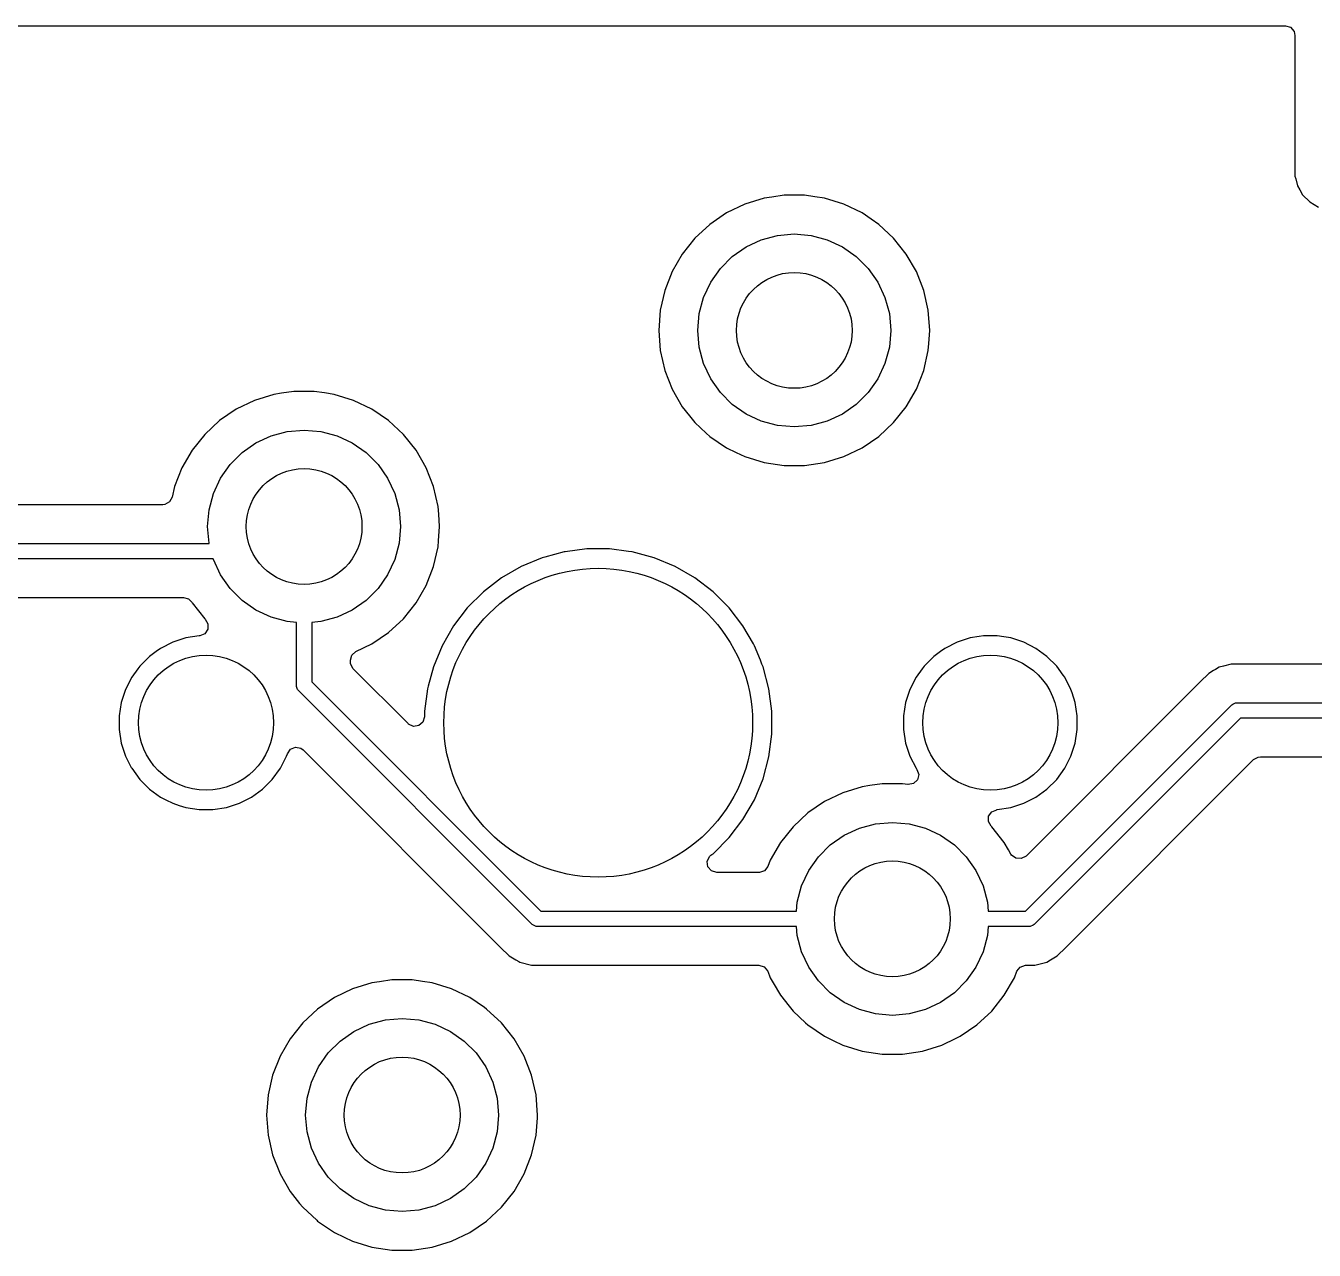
# Model space of a CAD drawing. Extents: x 98 to 223, y -135 to -41.
# Drawn here: x 156.73 to 173.42, y -61.92 to -46.06 of the extents above; entities that cross this region are included whole.
import ezdxf

# ---------------------------------------------------------------- set-up
doc = ezdxf.new("R2010")
doc.units = 0
doc.layers.add('BLACK', color=7, linetype='CONTINUOUS')

msp = doc.modelspace()

# ---------------------------------------------------------------- linework, layer by layer
at = {"layer": 'BLACK', "linetype": 'CONTINUOUS'}
for p, q in [((154.688392, -46.06175), (173.048, -46.06175)), ((173.048, -46.06175), (173.115039, -46.081435)), ((173.115039, -46.081435), (173.160794, -46.134239)), ((173.160794, -46.134239), (173.172, -46.18575)), ((173.172, -46.18575), (173.172, -48.008392)), ((173.172, -48.008392), (173.181911, -48.04538)), ((173.181911, -48.04538), (173.206108, -48.135687)), ((173.206108, -48.135687), (173.236376, -48.188111)), ((173.236376, -48.188111), (173.272, -48.249814)), ((166.046173, -48.372188), (165.809803, -48.486017)), ((166.296876, -48.294856), (166.046173, -48.372188)), ((166.296882, -48.294855), (166.296876, -48.294856)), ((166.296885, -48.294854), (166.296882, -48.294855)), ((166.394747, -48.280103), (166.296885, -48.294854)), ((166.556312, -48.25575), (166.394747, -48.280103)), ((166.556318, -48.25575), (166.556312, -48.25575)), ((166.818682, -48.25575), (166.556318, -48.25575)), ((166.818687, -48.25575), (166.818682, -48.25575)), ((166.953323, -48.276044), (166.818687, -48.25575)), ((167.078115, -48.294854), (166.953323, -48.276044)), ((167.078119, -48.294855), (167.078115, -48.294854)), ((167.078123, -48.294856), (167.078119, -48.294855)), ((167.328827, -48.372188), (167.078123, -48.294856)), ((167.565196, -48.486017), (167.328825, -48.372188)), ((167.328825, -48.372188), (167.328827, -48.372188)), ((173.272, -48.249814), (173.365186, -48.343)), ((173.365186, -48.343), (173.479314, -48.408892)), ((165.809802, -48.486018), (165.59302, -48.633817)), ((165.809803, -48.486017), (165.809802, -48.486018)), ((167.565197, -48.486018), (167.565196, -48.486017)), ((167.5652, -48.48602), (167.565197, -48.486018)), ((167.565204, -48.486022), (167.5652, -48.48602)), ((167.683988, -48.567008), (167.565204, -48.486022)), ((167.781979, -48.633817), (167.683988, -48.567008)), ((165.59302, -48.633817), (165.400698, -48.812264)), ((167.974301, -48.812264), (167.781979, -48.633817)), ((165.400698, -48.812264), (165.237114, -49.017393)), ((166.0625, -48.923718), (166.259975, -48.831634)), ((166.259975, -48.831634), (166.47044, -48.77524)), ((166.47044, -48.77524), (166.6875, -48.75625)), ((166.6875, -48.75625), (166.90456, -48.77524)), ((166.90456, -48.77524), (167.115025, -48.831634)), ((167.115025, -48.831634), (167.3125, -48.923718)), ((167.974304, -48.812268), (167.974301, -48.812264)), ((167.974305, -48.812269), (167.974304, -48.812268)), ((168.137886, -49.017393), (167.974305, -48.812269)), ((165.237114, -49.017393), (165.105932, -49.244606)), ((165.729944, -49.202765), (165.884015, -49.048694)), ((165.884015, -49.048694), (166.0625, -48.923718)), ((167.3125, -48.923718), (167.490985, -49.048694)), ((167.490985, -49.048694), (167.645056, -49.202765)), ((168.269068, -49.244607), (168.137886, -49.017393)), ((165.604968, -49.38125), (165.729944, -49.202765)), ((167.645056, -49.202765), (167.770032, -49.38125)), ((165.105932, -49.244606), (165.010082, -49.488828)), ((165.512884, -49.578725), (165.604968, -49.38125)), ((167.770032, -49.38125), (167.862116, -49.578725)), ((168.36492, -49.488834), (168.269068, -49.244607)), ((165.010076, -49.488847), (164.951697, -49.744624)), ((165.010082, -49.488828), (165.010076, -49.488847)), ((168.423302, -49.74462), (168.36492, -49.488834)), ((165.45649, -49.78919), (165.512884, -49.578725)), ((167.862116, -49.578725), (167.91851, -49.78919)), ((164.951696, -49.744629), (164.932092, -50.006245)), ((164.951697, -49.744624), (164.951696, -49.744629)), ((165.4375, -50.00625), (165.45649, -49.78919)), ((167.91851, -49.78919), (167.9375, -50.00625)), ((168.423302, -49.744624), (168.423302, -49.74462)), ((168.423303, -49.744629), (168.423302, -49.744624)), ((168.442908, -50.006245), (168.423303, -49.744629)), ((164.932092, -50.006245), (164.932092, -50.006254)), ((164.932092, -50.006254), (164.951696, -50.26787)), ((165.45649, -50.22331), (165.4375, -50.00625)), ((167.9375, -50.00625), (167.91851, -50.22331)), ((168.43017, -50.176236), (168.442908, -50.006254)), ((168.442908, -50.006254), (168.442908, -50.006245)), ((165.512884, -50.433775), (165.45649, -50.22331)), ((167.91851, -50.22331), (167.862116, -50.433775)), ((168.423302, -50.26788), (168.43017, -50.176236)), ((164.951696, -50.26787), (164.951697, -50.267875)), ((164.951697, -50.267875), (165.010076, -50.523652)), ((168.36492, -50.523666), (168.423302, -50.26788)), ((165.010076, -50.523652), (165.010078, -50.523661)), ((165.010078, -50.523661), (165.01008, -50.523666)), ((165.01008, -50.523666), (165.105932, -50.767893)), ((165.604968, -50.63125), (165.512884, -50.433775)), ((167.862116, -50.433775), (167.770032, -50.63125)), ((168.269068, -50.767893), (168.36492, -50.523666)), ((165.729944, -50.809735), (165.604968, -50.63125)), ((167.770032, -50.63125), (167.645056, -50.809735)), ((159.946876, -50.834856), (159.696173, -50.912188)), ((159.946882, -50.834855), (159.946876, -50.834856)), ((159.946885, -50.834854), (159.946882, -50.834855)), ((160.044747, -50.820103), (159.946885, -50.834854)), ((160.206312, -50.79575), (160.044747, -50.820103)), ((160.206318, -50.79575), (160.206312, -50.79575)), ((160.468682, -50.79575), (160.206318, -50.79575)), ((160.468687, -50.79575), (160.468682, -50.79575)), ((160.603323, -50.816044), (160.468687, -50.79575)), ((160.728115, -50.834854), (160.603323, -50.816044)), ((160.728119, -50.834855), (160.728115, -50.834854)), ((160.728123, -50.834856), (160.728119, -50.834855)), ((160.978827, -50.912188), (160.728123, -50.834856)), ((165.105932, -50.767893), (165.237114, -50.995107)), ((165.884015, -50.963806), (165.729944, -50.809735)), ((167.645056, -50.809735), (167.490985, -50.963806)), ((168.137886, -50.995107), (168.269068, -50.767893)), ((159.459802, -51.026018), (159.24302, -51.173817)), ((159.459803, -51.026017), (159.459802, -51.026018)), ((159.696173, -50.912188), (159.459803, -51.026017)), ((161.215196, -51.026017), (160.978825, -50.912188)), ((160.978825, -50.912188), (160.978827, -50.912188)), ((161.215197, -51.026018), (161.215196, -51.026017)), ((161.2152, -51.02602), (161.215197, -51.026018)), ((161.215204, -51.026022), (161.2152, -51.02602)), ((161.431979, -51.173817), (161.215204, -51.026022)), ((165.237114, -50.995107), (165.329158, -51.110526)), ((166.0625, -51.088782), (165.884015, -50.963806)), ((167.490985, -50.963806), (167.3125, -51.088782)), ((167.974305, -51.200231), (168.137886, -50.995107)), ((159.24302, -51.173817), (159.050698, -51.352264)), ((161.624301, -51.352264), (161.431979, -51.173817)), ((165.329158, -51.110526), (165.400698, -51.200235)), ((165.400698, -51.200235), (165.54675, -51.33575)), ((166.259975, -51.180866), (166.0625, -51.088782)), ((166.47044, -51.23726), (166.259975, -51.180866)), ((166.6875, -51.25625), (166.47044, -51.23726)), ((166.90456, -51.23726), (166.6875, -51.25625)), ((167.115025, -51.180866), (166.90456, -51.23726)), ((167.3125, -51.088782), (167.115025, -51.180866)), ((167.781979, -51.378683), (167.974305, -51.200231)), ((159.050698, -51.352264), (158.887114, -51.557393)), ((159.7125, -51.463718), (159.909975, -51.371634)), ((159.909975, -51.371634), (160.12044, -51.31524)), ((160.12044, -51.31524), (160.3375, -51.29625)), ((160.3375, -51.29625), (160.55456, -51.31524)), ((160.55456, -51.31524), (160.765025, -51.371634)), ((160.765025, -51.371634), (160.9625, -51.463718)), ((161.624304, -51.352268), (161.624301, -51.352264)), ((161.624305, -51.352269), (161.624304, -51.352268)), ((161.787886, -51.557393), (161.624305, -51.352269)), ((165.54675, -51.33575), (165.593021, -51.378683)), ((165.593021, -51.378683), (165.809796, -51.526478)), ((167.565204, -51.526478), (167.781979, -51.378683)), ((158.887114, -51.557393), (158.755932, -51.784606)), ((159.534015, -51.588694), (159.7125, -51.463718)), ((160.9625, -51.463718), (161.140985, -51.588694)), ((161.919068, -51.784607), (161.787886, -51.557393)), ((165.809796, -51.526478), (165.809801, -51.52648)), ((165.809801, -51.52648), (165.809802, -51.526481)), ((165.809802, -51.526481), (165.809803, -51.526482)), ((165.809803, -51.526482), (165.935343, -51.586938)), ((167.328823, -51.640313), (167.565204, -51.526478)), ((159.379944, -51.742765), (159.534015, -51.588694)), ((161.140985, -51.588694), (161.295056, -51.742765)), ((165.935343, -51.586938), (166.046173, -51.640311)), ((166.046173, -51.640311), (166.046174, -51.640311)), ((166.046174, -51.640311), (166.046177, -51.640313)), ((166.046177, -51.640313), (166.296885, -51.717646)), ((166.296885, -51.717646), (166.556318, -51.75675)), ((166.818682, -51.75675), (167.078115, -51.717646)), ((167.078115, -51.717646), (167.328823, -51.640313)), ((158.755932, -51.784606), (158.660082, -52.028828)), ((159.254968, -51.92125), (159.379944, -51.742765)), ((161.295056, -51.742765), (161.420032, -51.92125)), ((162.01492, -52.028834), (161.919068, -51.784607)), ((166.556318, -51.75675), (166.818682, -51.75675)), ((158.660077, -52.028845), (158.62858, -52.166843)), ((158.660082, -52.028828), (158.660077, -52.028845)), ((159.162884, -52.118725), (159.254968, -51.92125)), ((161.420032, -51.92125), (161.512116, -52.118725)), ((162.073302, -52.28462), (162.01492, -52.028834)), ((158.594471, -52.227821), (158.53281, -52.260679)), ((158.62858, -52.166843), (158.594471, -52.227821)), ((159.10649, -52.32919), (159.162884, -52.118725)), ((161.512116, -52.118725), (161.56851, -52.32919)), ((158.507689, -52.26325), (150.636853, -52.26325)), ((158.53281, -52.260679), (158.507689, -52.26325)), ((159.0875, -52.54625), (159.10649, -52.32919)), ((161.56851, -52.32919), (161.5875, -52.54625)), ((162.073302, -52.284624), (162.073302, -52.28462)), ((162.073303, -52.284629), (162.073302, -52.284624)), ((162.081012, -52.387495), (162.073303, -52.284629)), ((162.092908, -52.546245), (162.081012, -52.387495)), ((159.10649, -52.76331), (159.0875, -52.54625)), ((161.5875, -52.54625), (161.56851, -52.76331)), ((162.07897, -52.732243), (162.092908, -52.546254)), ((162.092908, -52.546254), (162.092908, -52.546245)), ((162.073302, -52.80788), (162.07897, -52.732243)), ((150.148751, -52.76375), (159.106608, -52.76375)), ((159.106608, -52.76375), (159.10649, -52.76331)), ((161.56851, -52.76331), (161.512116, -52.973775)), ((162.01492, -53.063666), (162.073302, -52.80788)), ((163.707507, -52.874257), (163.457484, -52.94125)), ((163.721585, -52.872403), (163.707507, -52.874257)), ((163.999986, -52.83575), (163.721585, -52.872403)), ((163.999994, -52.83575), (163.999986, -52.83575)), ((164.295006, -52.83575), (163.999994, -52.83575)), ((164.295013, -52.83575), (164.295006, -52.83575)), ((164.538334, -52.867785), (164.295013, -52.83575)), ((164.587493, -52.874257), (164.538334, -52.867785)), ((164.872452, -52.950611), (164.587493, -52.874257)), ((159.160198, -52.96375), (150.148751, -52.96375)), ((159.162884, -52.973775), (159.160198, -52.96375)), ((159.254968, -53.17125), (159.162884, -52.973775)), ((161.512116, -52.973775), (161.420032, -53.17125)), ((161.919068, -53.307893), (162.01492, -53.063666)), ((163.149989, -53.063508), (162.894506, -53.211011)), ((163.149999, -53.063504), (163.149989, -53.063508)), ((163.422538, -52.950614), (163.149999, -53.063504)), ((163.422548, -52.950611), (163.422538, -52.950614)), ((163.457484, -52.94125), (163.422548, -52.950611)), ((164.872454, -52.950612), (164.872452, -52.950611)), ((164.872461, -52.950614), (164.872454, -52.950612)), ((165.145, -53.063504), (164.872461, -52.950614)), ((165.14501, -53.063508), (165.145, -53.063504)), ((165.400493, -53.211011), (165.14501, -53.063508)), ((159.379944, -53.349735), (159.254968, -53.17125)), ((161.420032, -53.17125), (161.295056, -53.349735)), ((162.894506, -53.211011), (162.660459, -53.390602)), ((165.63454, -53.390602), (165.400493, -53.211011)), ((159.534015, -53.503806), (159.379944, -53.349735)), ((161.295056, -53.349735), (161.140985, -53.503806)), ((161.787886, -53.535107), (161.919068, -53.307893)), ((162.660452, -53.390608), (162.451858, -53.599202)), ((162.660459, -53.390602), (162.660452, -53.390608)), ((165.634547, -53.390608), (165.63454, -53.390602)), ((165.843141, -53.599202), (165.634547, -53.390608)), ((150.636853, -53.46425), (158.774614, -53.46425)), ((158.774614, -53.46425), (158.841653, -53.483935)), ((158.841653, -53.483935), (158.881999, -53.526248)), ((158.881999, -53.526248), (158.887114, -53.535107)), ((158.887114, -53.535107), (158.887116, -53.53511)), ((158.887116, -53.53511), (158.887117, -53.535111)), ((158.887117, -53.535111), (159.050697, -53.740234)), ((159.7125, -53.628782), (159.534015, -53.503806)), ((161.140985, -53.503806), (160.9625, -53.628782)), ((161.624305, -53.740231), (161.787886, -53.535107)), ((159.050697, -53.740234), (159.056877, -53.745967)), ((159.909975, -53.720866), (159.7125, -53.628782)), ((160.12044, -53.77726), (159.909975, -53.720866)), ((160.765025, -53.720866), (160.55456, -53.77726)), ((160.9625, -53.628782), (160.765025, -53.720866)), ((161.431979, -53.918683), (161.624305, -53.740231)), ((162.451852, -53.599209), (162.272261, -53.833256)), ((162.451858, -53.599202), (162.451852, -53.599209)), ((165.843147, -53.599209), (165.843141, -53.599202)), ((166.022738, -53.833256), (165.843147, -53.599209)), ((159.09026, -53.875824), (159.050511, -53.933285)), ((159.056877, -53.745967), (159.092633, -53.805994)), ((159.092633, -53.805994), (159.09026, -53.875824)), ((160.2375, -53.787501), (160.12044, -53.77726)), ((160.2375, -54.599652), (160.2375, -53.787501)), ((160.55456, -53.77726), (160.4375, -53.787501)), ((160.4375, -53.787501), (160.4375, -54.55823)), ((162.272261, -53.833256), (162.124758, -54.088739)), ((166.157388, -54.066478), (166.022738, -53.833256)), ((158.635457, -54.043207), (158.477609, -54.123636)), ((158.63546, -54.043206), (158.635457, -54.043207)), ((158.803943, -53.988464), (158.63546, -54.043206)), ((158.978928, -53.960748), (158.803943, -53.988464)), ((158.982288, -53.960484), (158.978928, -53.960748)), ((158.986006, -53.960134), (158.982288, -53.960484)), ((159.050511, -53.933285), (158.986006, -53.960134)), ((161.008198, -54.166166), (161.215204, -54.066478)), ((161.215204, -54.066478), (161.431979, -53.918683)), ((166.170243, -54.088743), (166.157388, -54.066478)), ((168.795457, -54.043207), (168.637609, -54.123636)), ((168.79546, -54.043206), (168.795457, -54.043207)), ((168.963943, -53.988464), (168.79546, -54.043206)), ((169.080595, -53.969988), (168.963943, -53.988464)), ((169.138921, -53.96075), (169.080595, -53.969988)), ((169.316079, -53.96075), (169.138921, -53.96075)), ((169.403567, -53.974607), (169.316079, -53.96075)), ((169.491056, -53.988464), (169.403567, -53.974607)), ((169.659539, -54.043206), (169.491056, -53.988464)), ((169.659542, -54.043207), (169.659539, -54.043206)), ((169.81739, -54.123636), (169.659542, -54.043207)), ((158.334283, -54.227769), (158.209019, -54.353033)), ((158.334284, -54.227769), (158.334283, -54.227769)), ((158.334286, -54.227767), (158.334284, -54.227769)), ((158.419507, -54.16585), (158.334286, -54.227767)), ((158.477609, -54.123636), (158.419507, -54.16585)), ((160.938, -54.277886), (160.957685, -54.210847)), ((160.957685, -54.210847), (161.008198, -54.166166)), ((162.124754, -54.088749), (162.011864, -54.361288)), ((162.124758, -54.088739), (162.124754, -54.088749)), ((166.248589, -54.277886), (166.170243, -54.088743)), ((168.494283, -54.227769), (168.369019, -54.353033)), ((168.494284, -54.227769), (168.494283, -54.227769)), ((168.494286, -54.227767), (168.494284, -54.227769)), ((168.579507, -54.16585), (168.494286, -54.227767)), ((168.637609, -54.123636), (168.579507, -54.16585)), ((169.960714, -54.227767), (169.81739, -54.123636)), ((170.085983, -54.353036), (169.960714, -54.227767)), ((158.184169, -54.387236), (158.104886, -54.496359)), ((158.209017, -54.353036), (158.184169, -54.387236)), ((158.209019, -54.353034), (158.209017, -54.353036)), ((158.209019, -54.353033), (158.209019, -54.353034)), ((160.938, -54.299555), (160.938, -54.277886)), ((160.940834, -54.325913), (160.938, -54.299555)), ((160.974319, -54.387236), (160.940834, -54.325913)), ((161.685319, -55.098236), (160.974319, -54.387236)), ((162.011861, -54.361298), (161.944084, -54.614249)), ((162.011864, -54.361288), (162.011861, -54.361298)), ((166.268856, -54.326817), (166.248589, -54.277886)), ((166.283139, -54.361298), (166.268856, -54.326817)), ((166.359493, -54.646257), (166.283139, -54.361298)), ((168.344169, -54.387236), (168.264886, -54.496359)), ((168.369017, -54.353036), (168.344169, -54.387236)), ((168.369019, -54.353034), (168.369017, -54.353036)), ((168.369019, -54.353033), (168.369019, -54.353034)), ((170.170354, -54.469163), (170.085983, -54.353036)), ((172.142111, -54.39686), (172.119184, -54.410097)), ((172.142112, -54.396859), (172.142111, -54.39686)), ((172.192225, -54.367925), (172.142112, -54.396859)), ((172.192226, -54.367924), (172.192225, -54.367925)), ((172.247797, -54.353034), (172.192226, -54.367924)), ((172.344959, -54.326999), (172.247797, -54.353034)), ((172.503073, -54.326999), (172.344959, -54.326999)), ((172.510669, -54.326999), (172.503073, -54.326999)), ((172.510685, -54.327), (172.510669, -54.326999)), ((177.658147, -54.327), (172.510685, -54.327)), ((158.104886, -54.496359), (158.024457, -54.654207)), ((160.4375, -54.55823), (163.40552, -57.52625)), ((168.264886, -54.496359), (168.184457, -54.654207)), ((171.943494, -54.558786), (169.689428, -56.812851)), ((170.190113, -54.496359), (170.170354, -54.469163)), ((170.270542, -54.654207), (170.190113, -54.496359)), ((172.055298, -54.446981), (171.943494, -54.558786)), ((172.055301, -54.446979), (172.055298, -54.446981)), ((172.119184, -54.410097), (172.055301, -54.446979)), ((158.024456, -54.65421), (157.969714, -54.822693)), ((158.024457, -54.654207), (158.024456, -54.65421)), ((160.239421, -54.619161), (160.2375, -54.599652)), ((160.254353, -54.655209), (160.239421, -54.619161)), ((160.266789, -54.670363), (160.254353, -54.655209)), ((163.293387, -57.696961), (160.266789, -54.670363)), ((161.935506, -54.646265), (161.897, -54.938736)), ((161.935508, -54.646254), (161.935506, -54.646265)), ((161.944084, -54.614249), (161.935508, -54.646254)), ((166.398, -54.938744), (166.359493, -54.646257)), ((168.184456, -54.65421), (168.129714, -54.822693)), ((168.184457, -54.654207), (168.184456, -54.65421)), ((170.270543, -54.65421), (170.270542, -54.654207)), ((170.28458, -54.697413), (170.270543, -54.65421)), ((170.325286, -54.822695), (170.28458, -54.697413)), ((157.969714, -54.822693), (157.942, -54.997671)), ((168.129714, -54.822693), (168.102, -54.997671)), ((169.683844, -57.52625), (172.353305, -54.856789)), ((170.353, -54.997671), (170.325286, -54.822695)), ((172.353305, -54.856789), (172.368459, -54.844353)), ((172.368459, -54.844353), (172.404507, -54.829421)), ((172.404507, -54.829421), (172.424016, -54.8275)), ((172.424016, -54.8275), (178.146249, -54.8275)), ((157.942, -54.997671), (157.942, -55.174828)), ((161.897, -55.010555), (161.877315, -55.077594)), ((161.897, -54.938736), (161.897, -55.010555)), ((166.398, -55.233756), (166.398, -54.938744)), ((168.102, -54.997671), (168.102, -55.174828)), ((172.465438, -55.0275), (169.795977, -57.696961)), ((170.353, -55.174829), (170.353, -54.997671)), ((178.146249, -55.0275), (172.465438, -55.0275)), ((157.942, -55.174828), (157.969714, -55.349806)), ((161.691797, -55.104268), (161.685319, -55.098236)), ((161.755353, -55.133293), (161.691797, -55.104268)), ((161.824511, -55.123349), (161.755353, -55.133293)), ((161.877315, -55.077594), (161.824511, -55.123349)), ((166.359493, -55.526243), (166.398, -55.233756)), ((168.102, -55.174828), (168.129714, -55.349806)), ((170.325286, -55.349805), (170.353, -55.174829)), ((157.969714, -55.349806), (158.024456, -55.518289)), ((160.160129, -55.429379), (160.224487, -55.40218)), ((160.224487, -55.40218), (160.293334, -55.414094)), ((168.129714, -55.349806), (168.184456, -55.518289)), ((170.270542, -55.518292), (170.325286, -55.349805)), ((158.024456, -55.518289), (158.024457, -55.518292)), ((158.024457, -55.518292), (158.099398, -55.66537)), ((160.030114, -55.67614), (160.110542, -55.518292)), ((160.110542, -55.518292), (160.120692, -55.487054)), ((160.120692, -55.487054), (160.160129, -55.429379)), ((160.293334, -55.414094), (160.326304, -55.437691)), ((160.326304, -55.437691), (162.879237, -57.990624)), ((166.283139, -55.811202), (166.359493, -55.526243)), ((168.184456, -55.518289), (168.184457, -55.518292)), ((168.184457, -55.518292), (168.264887, -55.676142)), ((170.190114, -55.67614), (170.270542, -55.518292)), ((170.215995, -57.984754), (172.636432, -55.564319)), ((172.636432, -55.564319), (172.697755, -55.530834)), ((172.697755, -55.530834), (172.724113, -55.528)), ((172.724113, -55.528), (177.658147, -55.528)), ((158.099398, -55.66537), (158.104886, -55.67614)), ((158.104886, -55.67614), (158.209017, -55.819464)), ((159.925983, -55.819464), (160.030114, -55.67614)), ((168.264887, -55.676142), (168.275298, -55.690472)), ((168.275298, -55.690472), (168.298777, -55.756279)), ((170.085983, -55.819464), (170.190114, -55.67614)), ((158.209017, -55.819464), (158.334286, -55.944733)), ((159.800714, -55.944733), (159.925983, -55.819464)), ((166.170243, -56.083757), (166.283139, -55.811202)), ((167.664747, -55.900103), (167.566885, -55.914854)), ((167.826312, -55.87575), (167.664747, -55.900103)), ((167.826318, -55.87575), (167.826312, -55.87575)), ((168.088682, -55.87575), (167.826318, -55.87575)), ((168.088689, -55.87575), (168.088682, -55.87575)), ((168.156498, -55.885971), (168.088689, -55.87575)), ((168.164366, -55.886901), (168.156498, -55.885971)), ((168.232844, -55.873026), (168.164366, -55.886901)), ((168.282951, -55.824332), (168.232844, -55.873026)), ((168.298777, -55.756279), (168.282951, -55.824332)), ((169.960714, -55.944733), (170.085983, -55.819464)), ((158.334286, -55.944733), (158.47761, -56.048864)), ((158.47761, -56.048864), (158.546077, -56.08375)), ((159.499542, -56.129292), (159.65739, -56.048864)), ((159.65739, -56.048864), (159.800714, -55.944733)), ((167.316173, -55.992188), (167.079803, -56.106017)), ((167.566876, -55.914856), (167.316173, -55.992188)), ((167.566882, -55.914855), (167.566876, -55.914856)), ((167.566885, -55.914854), (167.566882, -55.914855)), ((169.659542, -56.129292), (169.81739, -56.048864)), ((169.81739, -56.048864), (169.960714, -55.944733)), ((158.546077, -56.08375), (158.635457, -56.129292)), ((158.635457, -56.129292), (158.63546, -56.129293)), ((158.63546, -56.129293), (158.719701, -56.156664)), ((158.719701, -56.156664), (158.803945, -56.184036)), ((158.803945, -56.184036), (158.978921, -56.21175)), ((158.978921, -56.21175), (158.978922, -56.21175)), ((158.978922, -56.21175), (159.156078, -56.21175)), ((159.156078, -56.21175), (159.156079, -56.21175)), ((159.156079, -56.21175), (159.331055, -56.184036)), ((159.331055, -56.184036), (159.499542, -56.129292)), ((166.022738, -56.339244), (166.170243, -56.083757)), ((167.079802, -56.106018), (166.86302, -56.253817)), ((167.079803, -56.106017), (167.079802, -56.106018)), ((169.204739, -56.296675), (169.244488, -56.239214)), ((169.244488, -56.239214), (169.308993, -56.212365)), ((169.308993, -56.212365), (169.312727, -56.212014)), ((169.312727, -56.212014), (169.316076, -56.21175)), ((169.316076, -56.21175), (169.316079, -56.21175)), ((169.316079, -56.21175), (169.491055, -56.184036)), ((169.491055, -56.184036), (169.659542, -56.129292)), ((165.843146, -56.573292), (166.022738, -56.339244)), ((166.86302, -56.253817), (166.670698, -56.432264)), ((167.529975, -56.451634), (167.74044, -56.39524)), ((167.74044, -56.39524), (167.9575, -56.37625)), ((167.9575, -56.37625), (168.17456, -56.39524)), ((168.17456, -56.39524), (168.385025, -56.451634)), ((169.202366, -56.366504), (169.204739, -56.296675)), ((169.238122, -56.426531), (169.202366, -56.366504)), ((165.634542, -56.781896), (165.843146, -56.573292)), ((166.670698, -56.432264), (166.507114, -56.637393)), ((167.154015, -56.668694), (167.3325, -56.543718)), ((167.3325, -56.543718), (167.529975, -56.451634)), ((168.385025, -56.451634), (168.5825, -56.543718)), ((168.5825, -56.543718), (168.760985, -56.668694)), ((169.244298, -56.432261), (169.238122, -56.426531)), ((169.244299, -56.432262), (169.244298, -56.432261)), ((169.244303, -56.432267), (169.244299, -56.432262)), ((169.244305, -56.432269), (169.244303, -56.432267)), ((169.407886, -56.637393), (169.244305, -56.432269)), ((166.507114, -56.637393), (166.375935, -56.8646)), ((166.999944, -56.822765), (167.154015, -56.668694)), ((168.760985, -56.668694), (168.915056, -56.822765)), ((169.462604, -56.732167), (169.407886, -56.637393)), ((169.49436, -56.78717), (169.462604, -56.732167)), ((165.5593, -56.884103), (165.588325, -56.820547)), ((165.569244, -56.953261), (165.5593, -56.884103)), ((165.588325, -56.820547), (165.606552, -56.803374)), ((165.606552, -56.803374), (165.619179, -56.793684)), ((165.619179, -56.793684), (165.634542, -56.781896)), ((166.375932, -56.864607), (166.343573, -56.947055)), ((166.375935, -56.8646), (166.375932, -56.864605)), ((166.375932, -56.864605), (166.375932, -56.864607)), ((166.874968, -57.00125), (166.999944, -56.822765)), ((168.915056, -56.822765), (169.040032, -57.00125)), ((169.50248, -56.79948), (169.49436, -56.78717)), ((169.558413, -56.841352), (169.50248, -56.79948)), ((169.628105, -56.846336), (169.558413, -56.841352)), ((169.689428, -56.812851), (169.628105, -56.846336)), ((165.614999, -57.006065), (165.569244, -56.953261)), ((165.682038, -57.02575), (165.614999, -57.006065)), ((166.228147, -57.02575), (165.682038, -57.02575)), ((166.23489, -57.025567), (166.228147, -57.02575)), ((166.30076, -57.002266), (166.23489, -57.025567)), ((166.343573, -56.947055), (166.30076, -57.002266)), ((166.782884, -57.198725), (166.874968, -57.00125)), ((169.040032, -57.00125), (169.132116, -57.198725)), ((166.72649, -57.40919), (166.782884, -57.198725)), ((169.132116, -57.198725), (169.18851, -57.40919)), ((166.716249, -57.52625), (166.72649, -57.40919)), ((169.18851, -57.40919), (169.198751, -57.52625)), ((163.40552, -57.52625), (166.716249, -57.52625)), ((169.198751, -57.52625), (169.683844, -57.52625)), ((163.308541, -57.709397), (163.293387, -57.696961)), ((163.344589, -57.724329), (163.308541, -57.709397)), ((163.364098, -57.72625), (163.344589, -57.724329)), ((166.716249, -57.72625), (163.364098, -57.72625)), ((166.72649, -57.84331), (166.716249, -57.72625)), ((169.198751, -57.72625), (169.18851, -57.84331)), ((169.725266, -57.72625), (169.198751, -57.72625)), ((169.744775, -57.724329), (169.725266, -57.72625)), ((169.780823, -57.709397), (169.744775, -57.724329)), ((169.795977, -57.696961), (169.780823, -57.709397)), ((166.782884, -58.053775), (166.72649, -57.84331)), ((169.18851, -57.84331), (169.132116, -58.053775)), ((162.879237, -57.990624), (162.879247, -57.990635)), ((162.879247, -57.990635), (162.883577, -57.994965)), ((162.883577, -57.994965), (162.883578, -57.994966)), ((162.883578, -57.994966), (162.995382, -58.10677)), ((166.874968, -58.25125), (166.782884, -58.053775)), ((169.132116, -58.053775), (169.040032, -58.25125)), ((170.093982, -58.10677), (170.205786, -57.994966)), ((170.205786, -57.994964), (170.215994, -57.984757)), ((170.205786, -57.994966), (170.205786, -57.994964)), ((170.215994, -57.984757), (170.215995, -57.984754)), ((162.995382, -58.10677), (163.059298, -58.143671)), ((163.059298, -58.143671), (163.082193, -58.156889)), ((163.082193, -58.156889), (163.082195, -58.156891)), ((163.082195, -58.156891), (163.120249, -58.178861)), ((163.120249, -58.178861), (163.132313, -58.185827)), ((163.132313, -58.185827), (163.285041, -58.226751)), ((163.285041, -58.226751), (163.285044, -58.226751)), ((163.285044, -58.226751), (163.450751, -58.226751)), ((163.450751, -58.226751), (163.450767, -58.22675)), ((163.450767, -58.22675), (166.228147, -58.22675)), ((166.228147, -58.22675), (166.295186, -58.246435)), ((166.295186, -58.246435), (166.340941, -58.299239)), ((169.614241, -58.250235), (169.680111, -58.226934)), ((169.680111, -58.226934), (169.686853, -58.226751)), ((169.686853, -58.226751), (169.80432, -58.226751)), ((169.80432, -58.226751), (169.804323, -58.226751)), ((169.804323, -58.226751), (169.957051, -58.185827)), ((169.957051, -58.185827), (170.00717, -58.156889)), ((170.00717, -58.156889), (170.093982, -58.10677)), ((166.340941, -58.299239), (166.343558, -58.305407)), ((166.343558, -58.305407), (166.375932, -58.387893)), ((166.375932, -58.387893), (166.375934, -58.387896)), ((166.375934, -58.387896), (166.375935, -58.387899)), ((166.375935, -58.387899), (166.414593, -58.454856)), ((166.999944, -58.429735), (166.874968, -58.25125)), ((169.040032, -58.25125), (168.915056, -58.429735)), ((169.407886, -58.615107), (169.539068, -58.387893)), ((169.539068, -58.387893), (169.571425, -58.305449)), ((169.571425, -58.305449), (169.614241, -58.250235)), ((160.966173, -58.532188), (160.729803, -58.646017)), ((161.216876, -58.454856), (160.966173, -58.532188)), ((161.216882, -58.454855), (161.216876, -58.454856)), ((161.216885, -58.454854), (161.216882, -58.454855)), ((161.314747, -58.440103), (161.216885, -58.454854)), ((161.476312, -58.41575), (161.314747, -58.440103)), ((161.476318, -58.41575), (161.476312, -58.41575)), ((161.738682, -58.41575), (161.476318, -58.41575)), ((161.738687, -58.41575), (161.738682, -58.41575)), ((161.873323, -58.436044), (161.738687, -58.41575)), ((161.998115, -58.454854), (161.873323, -58.436044)), ((161.998119, -58.454855), (161.998115, -58.454854)), ((161.998123, -58.454856), (161.998119, -58.454855)), ((162.248827, -58.532188), (161.998123, -58.454856)), ((162.485196, -58.646017), (162.248825, -58.532188)), ((162.248825, -58.532188), (162.248827, -58.532188)), ((166.414593, -58.454856), (166.507114, -58.615107)), ((167.154015, -58.583806), (166.999944, -58.429735)), ((168.915056, -58.429735), (168.760985, -58.583806)), ((160.729802, -58.646018), (160.51302, -58.793817)), ((160.729803, -58.646017), (160.729802, -58.646018)), ((162.485197, -58.646018), (162.485196, -58.646017)), ((162.4852, -58.64602), (162.485197, -58.646018)), ((162.485204, -58.646022), (162.4852, -58.64602)), ((162.674793, -58.775282), (162.485204, -58.646022)), ((166.507114, -58.615107), (166.621265, -58.758248)), ((167.3325, -58.708782), (167.154015, -58.583806)), ((167.529975, -58.800866), (167.3325, -58.708782)), ((168.5825, -58.708782), (168.385025, -58.800866)), ((168.760985, -58.583806), (168.5825, -58.708782)), ((169.244305, -58.820231), (169.407886, -58.615107)), ((160.51302, -58.793817), (160.320698, -58.972264)), ((162.701979, -58.793817), (162.674793, -58.775282)), ((162.894301, -58.972264), (162.701979, -58.793817)), ((166.621265, -58.758248), (166.670698, -58.820235)), ((166.670698, -58.820235), (166.834548, -58.972264)), ((167.74044, -58.85726), (167.529975, -58.800866)), ((167.9575, -58.87625), (167.74044, -58.85726)), ((168.17456, -58.85726), (167.9575, -58.87625)), ((168.385025, -58.800866), (168.17456, -58.85726)), ((169.051979, -58.998683), (169.244305, -58.820231)), ((160.320698, -58.972264), (160.157114, -59.177393)), ((160.9825, -59.083718), (161.179975, -58.991634)), ((161.179975, -58.991634), (161.39044, -58.93524)), ((161.39044, -58.93524), (161.6075, -58.91625)), ((161.6075, -58.91625), (161.82456, -58.93524)), ((161.82456, -58.93524), (162.035025, -58.991634)), ((162.035025, -58.991634), (162.2325, -59.083718)), ((162.894304, -58.972268), (162.894301, -58.972264)), ((162.894305, -58.972269), (162.894304, -58.972268)), ((163.057886, -59.177393), (162.894305, -58.972269)), ((166.834548, -58.972264), (166.863021, -58.998683)), ((166.863021, -58.998683), (167.079796, -59.146478)), ((168.835204, -59.146478), (169.051979, -58.998683)), ((160.157114, -59.177393), (160.025932, -59.404606)), ((160.649944, -59.362765), (160.804015, -59.208694)), ((160.804015, -59.208694), (160.9825, -59.083718)), ((162.2325, -59.083718), (162.410985, -59.208694)), ((162.410985, -59.208694), (162.565056, -59.362765)), ((163.189068, -59.404607), (163.057886, -59.177393)), ((167.079796, -59.146478), (167.079801, -59.14648)), ((167.079801, -59.14648), (167.079802, -59.146481)), ((167.079802, -59.146481), (167.079803, -59.146482)), ((167.079803, -59.146482), (167.192568, -59.200786)), ((167.192568, -59.200786), (167.316173, -59.260311)), ((168.598823, -59.260313), (168.785611, -59.17036)), ((168.785611, -59.17036), (168.835196, -59.146482)), ((168.835196, -59.146481), (168.835204, -59.146478)), ((168.835196, -59.146482), (168.835196, -59.146481)), ((160.025932, -59.404606), (159.930082, -59.648828)), ((160.524968, -59.54125), (160.649944, -59.362765)), ((162.565056, -59.362765), (162.690032, -59.54125)), ((163.28492, -59.648834), (163.189068, -59.404607)), ((167.316173, -59.260311), (167.316174, -59.260311)), ((167.316174, -59.260311), (167.316177, -59.260313)), ((167.316177, -59.260313), (167.566885, -59.337646)), ((167.566885, -59.337646), (167.826318, -59.37675)), ((167.826318, -59.37675), (168.088682, -59.37675)), ((168.088682, -59.37675), (168.348115, -59.337646)), ((168.348115, -59.337646), (168.598823, -59.260313)), ((160.432884, -59.738725), (160.524968, -59.54125)), ((162.690032, -59.54125), (162.782116, -59.738725)), ((159.930076, -59.648847), (159.871697, -59.904624)), ((159.930082, -59.648828), (159.930076, -59.648847)), ((160.37649, -59.94919), (160.432884, -59.738725)), ((162.782116, -59.738725), (162.83851, -59.94919)), ((163.343302, -59.90462), (163.28492, -59.648834)), ((159.871696, -59.904629), (159.852092, -60.166245)), ((159.871697, -59.904624), (159.871696, -59.904629)), ((163.343302, -59.904624), (163.343302, -59.90462)), ((163.343303, -59.904629), (163.343302, -59.904624)), ((163.362908, -60.166245), (163.343303, -59.904629)), ((160.3575, -60.16625), (160.37649, -59.94919)), ((162.83851, -59.94919), (162.8575, -60.16625)), ((159.852092, -60.166245), (159.852092, -60.166254)), ((159.852092, -60.166254), (159.871696, -60.42787)), ((160.37649, -60.38331), (160.3575, -60.16625)), ((162.8575, -60.16625), (162.83851, -60.38331)), ((163.343302, -60.42788), (163.360192, -60.202493)), ((163.360192, -60.202493), (163.362908, -60.166254)), ((163.362908, -60.166254), (163.362908, -60.166245)), ((160.432884, -60.593775), (160.37649, -60.38331)), ((162.83851, -60.38331), (162.782116, -60.593775)), ((159.871696, -60.42787), (159.871697, -60.427875)), ((159.871697, -60.427875), (159.930076, -60.683652)), ((163.28492, -60.683666), (163.343302, -60.42788)), ((159.930076, -60.683652), (159.930078, -60.683661)), ((159.930078, -60.683661), (159.93008, -60.683666)), ((159.93008, -60.683666), (160.025932, -60.927893)), ((160.524968, -60.79125), (160.432884, -60.593775)), ((162.782116, -60.593775), (162.690032, -60.79125)), ((163.189068, -60.927893), (163.28492, -60.683666)), ((160.649944, -60.969735), (160.524968, -60.79125)), ((162.690032, -60.79125), (162.565056, -60.969735)), ((160.025932, -60.927893), (160.157114, -61.155107)), ((160.804015, -61.123806), (160.649944, -60.969735)), ((162.565056, -60.969735), (162.410985, -61.123806)), ((163.057886, -61.155107), (163.189068, -60.927893)), ((160.157114, -61.155107), (160.280323, -61.309606)), ((160.9825, -61.248782), (160.804015, -61.123806)), ((161.179975, -61.340866), (160.9825, -61.248782)), ((162.2325, -61.248782), (162.035025, -61.340866)), ((162.410985, -61.123806), (162.2325, -61.248782)), ((162.894305, -61.360231), (163.057886, -61.155107)), ((160.280323, -61.309606), (160.320698, -61.360235)), ((160.320698, -61.360235), (160.501214, -61.527728)), ((161.39044, -61.39726), (161.179975, -61.340866)), ((161.6075, -61.41625), (161.39044, -61.39726)), ((161.82456, -61.39726), (161.6075, -61.41625)), ((162.035025, -61.340866), (161.82456, -61.39726)), ((162.701979, -61.538683), (162.894305, -61.360231)), ((160.501214, -61.527728), (160.513021, -61.538683)), ((160.513021, -61.538683), (160.729796, -61.686478)), ((162.485204, -61.686478), (162.701979, -61.538683)), ((160.729796, -61.686478), (160.729801, -61.68648)), ((160.729801, -61.68648), (160.729802, -61.686481)), ((160.729802, -61.686481), (160.729803, -61.686482)), ((160.729803, -61.686482), (160.855343, -61.746938)), ((160.855343, -61.746938), (160.966173, -61.800311)), ((162.248823, -61.800313), (162.485204, -61.686478)), ((160.966173, -61.800311), (160.966174, -61.800311)), ((160.966174, -61.800311), (160.966177, -61.800313)), ((160.966177, -61.800313), (161.216885, -61.877646)), ((161.216885, -61.877646), (161.476318, -61.91675)), ((161.476318, -61.91675), (161.738682, -61.91675)), ((161.738682, -61.91675), (161.998115, -61.877646)), ((161.998115, -61.877646), (162.248823, -61.800313))]:
    msp.add_line(p, q, dxfattribs=at)
at = {"layer": 'BLACK'}
for centre, radius in [((166.6875, -50.00625), 0.75), ((160.3375, -52.54625), 0.75), ((164.1475, -55.08625), 2), ((159.0675, -55.08625), 0.875), ((169.2275, -55.08625), 0.875), ((167.9575, -57.62625), 0.75), ((161.6075, -60.16625), 0.75)]:
    msp.add_circle(centre, radius, dxfattribs=at)

doc.saveas('drawing.dxf')
